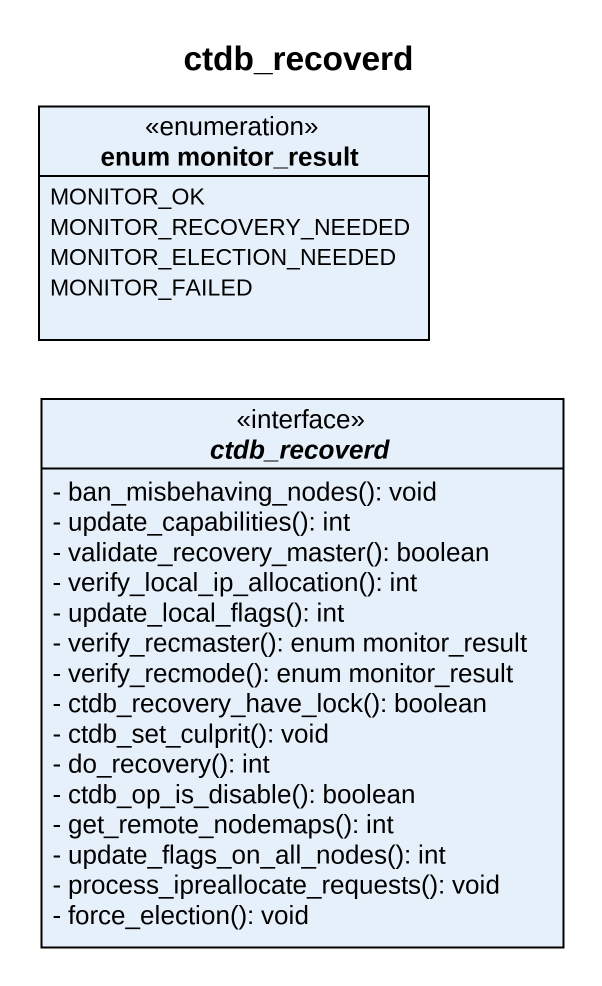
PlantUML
@startuml
title ctdb_recoverd
hide circle
hide empty members
skinparam classAttributeIconSize 0
enum "enum monitor_result" as enum_monitor_result {
  MONITOR_OK
  MONITOR_RECOVERY_NEEDED
  MONITOR_ELECTION_NEEDED
  MONITOR_FAILED
}
interface ctdb_recoverd {
  - ban_misbehaving_nodes(): void
  - update_capabilities(): int
  - validate_recovery_master(): boolean
  - verify_local_ip_allocation(): int
  - update_local_flags(): int
  - verify_recmaster(): enum monitor_result
  - verify_recmode(): enum monitor_result
  - ctdb_recovery_have_lock(): boolean
  - ctdb_set_culprit(): void
  - do_recovery(): int
  - ctdb_op_is_disable(): boolean
  - get_remote_nodemaps(): int
  - update_flags_on_all_nodes(): int
  - process_ipreallocate_requests(): void
  - force_election(): void
}
@enduml
